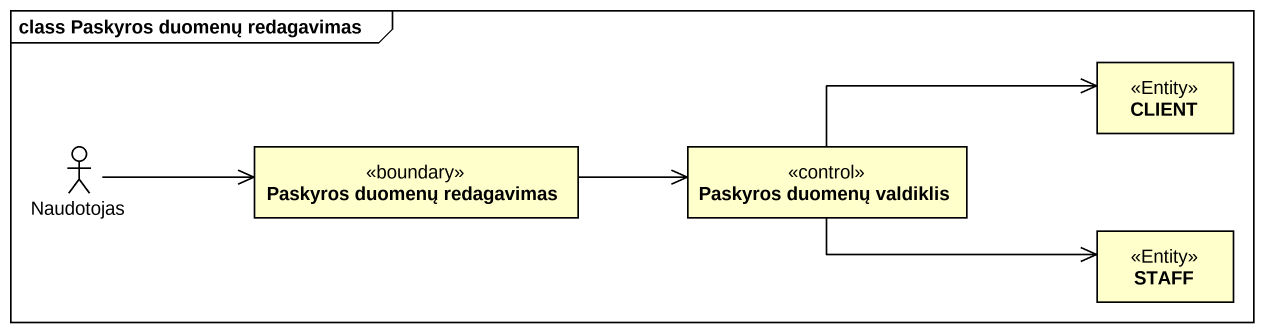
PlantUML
@startuml
mainframe class Paskyros duomenų redagavimas
allowmixing
hide circle
hide empty members
class CLIENT <<Entity>>
actor Naudotojas
class "Paskyros duomenų redagavimas" as Paskyros_duomenų_redagavimas <<boundary>>
class "Paskyros duomenų valdiklis" as Paskyros_duomenų_valdiklis <<control>>
class STAFF <<Entity>>
Naudotojas -right-> Paskyros_duomenų_redagavimas
Paskyros_duomenų_redagavimas -right-> Paskyros_duomenų_valdiklis
Paskyros_duomenų_valdiklis -right-> CLIENT
Paskyros_duomenų_valdiklis -right-> STAFF
@enduml
